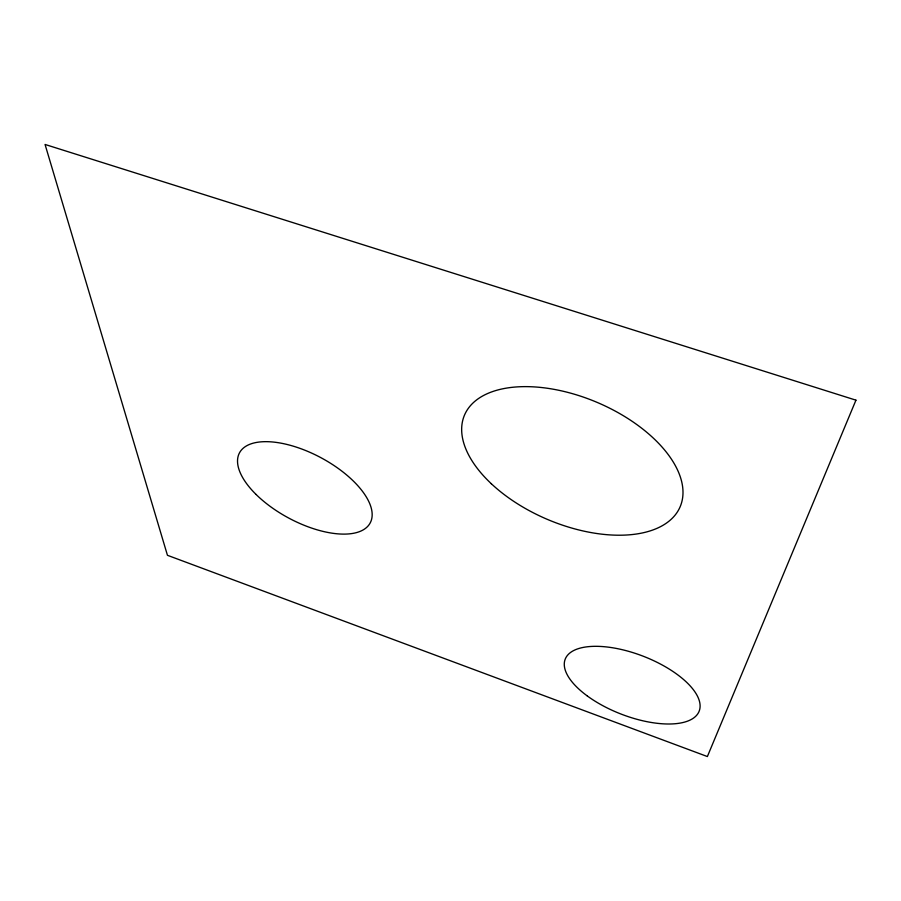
<?xml version="1.0" encoding="UTF-8"?>
<svg xmlns="http://www.w3.org/2000/svg" width="901" height="901" viewBox="0 0 901 901"><rect width="100%" height="100%" fill="white"/><g stroke="black" fill="none" stroke-linecap="round" stroke-linejoin="round"><path stroke-width="1.35" d="M855.95 400.168L707.375 756.547L167.451 555.298L45.05 144.453L855.95 400.168M587.283 695.944A71.843 30.972 21.2 0 0 698.748 712.117A71.843 30.972 21.2 0 0 610.506 647.447A71.843 30.972 21.2 0 0 587.283 695.944M256.075 494.458A74.141 34.204 28.2 0 0 369.387 524.269A74.141 34.204 28.2 0 0 289.063 444.981A74.141 34.204 28.2 0 0 256.075 494.458M491.315 483.724A117.153 63.566 23 0 0 678.104 510.788A117.153 63.566 23 0 0 547.549 388.286A117.153 63.566 23 0 0 491.315 483.724"/></g></svg>
